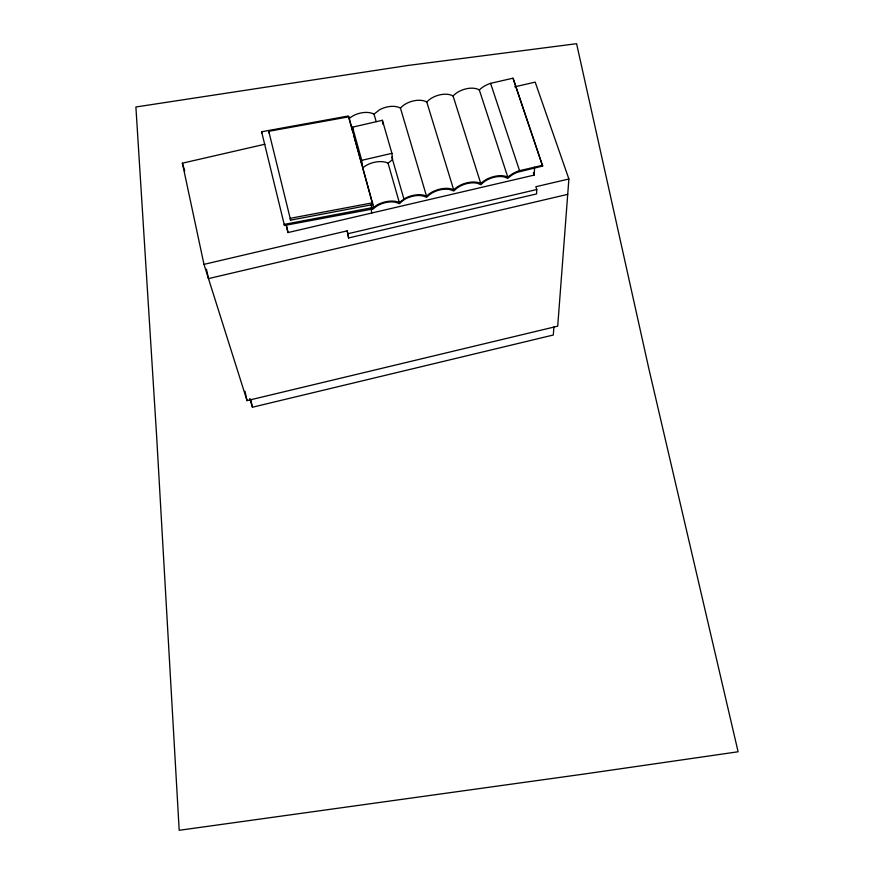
<?xml version="1.0" encoding="UTF-8"?>
<svg xmlns="http://www.w3.org/2000/svg" width="874" height="874" viewBox="0 0 874 874"><rect width="100%" height="100%" fill="white"/><g stroke="black" fill="none" stroke-linecap="round" stroke-linejoin="round"><path stroke-width="1.31" d="M269.181 133.23L268.766 131.297L348.813 116.821L349.065 118.667A16.54 9.472 -15.8 0 1 374.039 114.155L379.491 109.818A16.53 9.45 -16.5 0 1 400.445 108.092A16.53 9.428 -17.2 0 1 426.785 102.04A16.53 9.396 -17.9 0 1 453.082 96.009A16.53 9.363 -18.6 0 1 479.323 89.978A18.256 10.28 -19.3 0 1 490.587 83.336L513.016 78.19L542.623 166.06L517.233 172.298A17.436 8.969 -18.8 0 0 510.624 176.002L507.772 178.405L505.205 177.247A15.666 8.095 -18.2 0 0 483.442 182.327L480.809 184.72L478.144 183.562A15.656 8.128 -17.6 0 0 456.326 188.653L453.748 191.035L451.017 189.887A15.666 8.15 -17 0 0 429.167 194.989L426.621 197.371L423.846 196.224A15.666 8.172 -16.4 0 0 401.942 201.337L399.44 203.708L396.61 202.582A15.677 8.194 -15.8 0 0 374.662 207.695L373.449 208.864L284.465 225.47L261.61 131.766L348.322 115.991L352.517 131.144M286.049 224.651L287.983 232.571L534.243 175.084L534.571 167.142M514.72 86.832L535.183 82.123L568.887 178.995L535.849 186.73L536.789 189.527L536.592 193.919L348.595 237.957L347.186 230.856L203.981 264.363L182.382 163.187L264.888 144.232M542.623 166.06L513.016 78.19M553.887 327.007L553.318 335.015L252.444 407.229L249.745 398.588M568.887 178.995L557.71 326.166L247.047 400.631L203.981 264.363M352.528 127.167L361.716 160.335L362.688 167.906A16.835 9.177 -15.8 0 1 388.067 163.198L392.546 159.592L391.934 153.343L382.397 120.295L352.528 127.167L353.315 133.056M372.062 208.919L373.624 207.411A17.065 8.926 -15.8 0 1 399.331 202.56L405.023 198.322A17.054 8.904 -16.4 0 1 426.545 196.213A17.043 8.871 -17 0 1 453.704 189.877A17.043 8.849 -17.6 0 1 480.798 183.551A17.054 8.816 -18.2 0 1 507.838 177.247A18.824 9.68 -18.8 0 1 519.549 170.681L542.667 165.295M268.766 131.297L290.627 220.15L372.827 204.56L348.813 116.821M284.465 225.47L284.225 224.389L373.624 207.411L362.688 167.906M348.595 237.957L347.939 233.729L536.789 189.527M567.729 194.345L208.482 278.598L206.483 269.258M361.716 160.335L391.934 153.343M372.619 202.801L290.234 218.325L290.627 220.15M533.38 172.517L534.243 175.084M490.587 83.336L519.549 170.681M479.323 89.978L507.838 177.247M453.082 96.009L480.798 183.551M426.785 102.04L453.704 189.877M182.382 163.187L184.72 170.823M400.445 108.092L426.545 196.213M391.814 157.058L403.897 198.988M374.039 114.155L376.17 121.606M388.067 163.198L399.331 202.56M353.555 134.891L361.989 165.361M371.133 204.964L371.92 207.826M347.186 230.856L347.939 233.729M261.61 131.766L261.861 132.914M250.696 399.287L252.444 407.229M245.015 391.301L247.047 400.631M286.257 224.607L287.983 232.571M371.1 208.121L371.712 213.027M382.397 120.295L382.801 124.119M408.005 65.452L135.896 106.989L156.61 435.809L179.192 830.3L584.149 774.036L738.104 751.771L648.792 368.435L576.589 43.7L408.005 65.452"/></g></svg>
